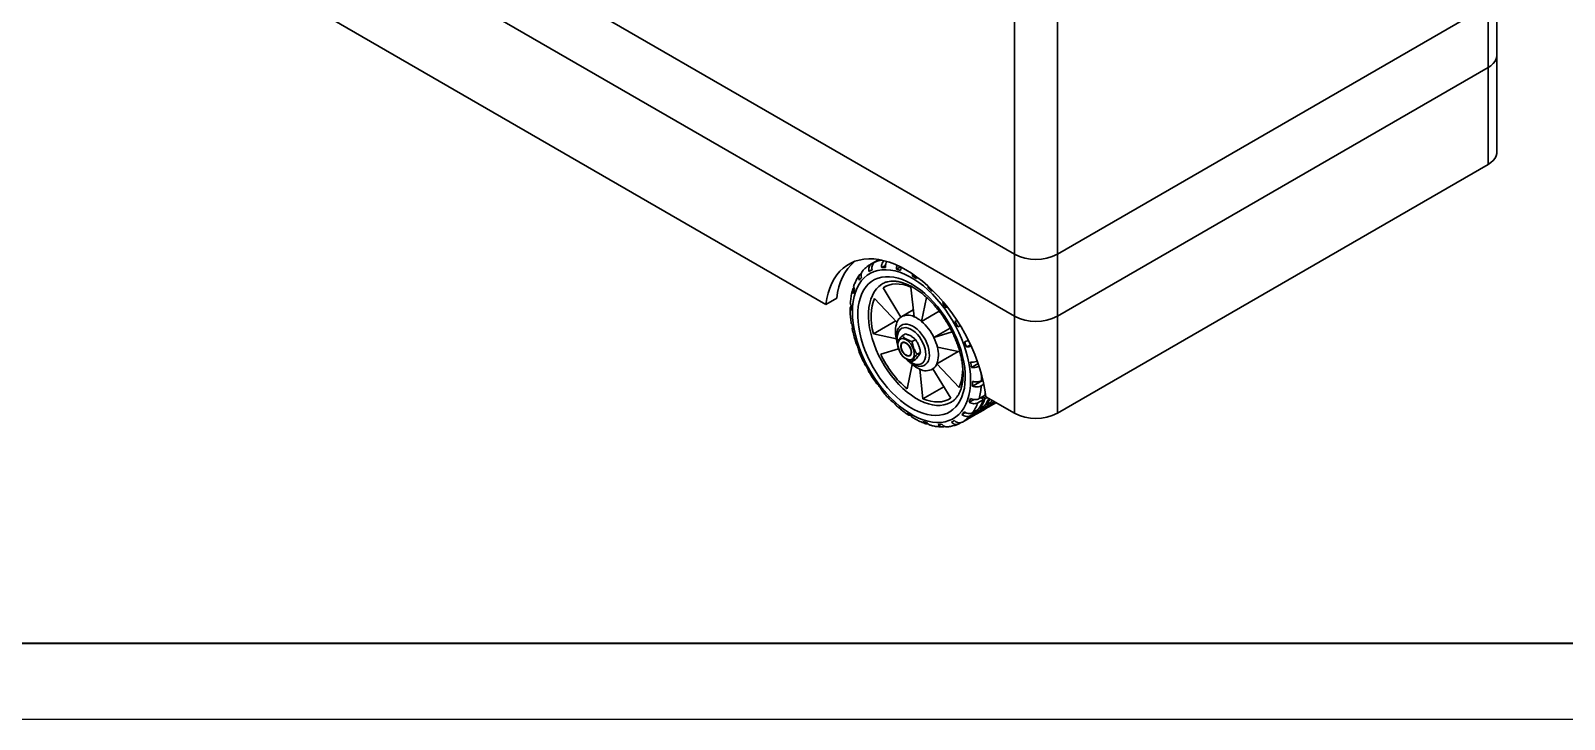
# Model space of a CAD drawing. Header units: millimetres. Extents: x 0 to 4412, y -498 to 1086.
# Drawn here: x 646.5 to 848.1, y 0 to 90.5 of the extents above; entities that cross this region are included whole.
import ezdxf

# ---------------------------------------------------------------- set-up
doc = ezdxf.new("R2010")
doc.units = ezdxf.units.MM
doc.header["$LTSCALE"] = 1.8
doc.layers.add('5', color=7, linetype='Continuous')

msp = doc.modelspace()

# ---------------------------------------------------------------- linework, layer by layer
at = {"color": 7, "linetype": 'Continuous', "lineweight": 30}
for p, q in [((775.8052, 61.1422), (654.1829, 131.3533)), ((775.8052, 61.1422), (654.1829, 131.3533)), ((654.1829, 123.1879), (775.8052, 52.9768)), ((775.8052, 52.9768), (654.1829, 123.1879)), ((775.8052, 61.1422), (775.8052, 99.144)), ((781.4621, 99.144), (781.4621, 61.1422)), ((677.4015, 97.0461), (751.0296, 54.5415)), ((839.2588, 87.2986), (839.2588, 95.464)), ((781.4621, 61.1422), (838.0872, 93.8312)), ((781.4621, 61.1422), (838.0872, 93.8312)), ((838.0872, 85.6658), (838.0872, 93.8312)), ((839.2588, 74.5606), (839.2588, 87.2986)), ((781.4621, 52.9768), (838.0872, 85.6658)), ((781.4621, 52.9768), (838.0872, 85.6658)), ((838.0872, 72.9278), (838.0872, 85.6658)), ((781.4621, 40.2388), (838.0872, 72.9278)), ((775.8052, 52.9768), (775.8052, 61.1422)), ((781.4621, 61.1422), (781.4621, 52.9768)), ((756.6923, 58.8859), (757.0991, 59.1206)), ((756.9808, 59.8608), (757.0221, 59.8844)), ((757.7199, 60.2874), (756.9844, 59.8629)), ((757.0221, 59.8844), (757.7576, 60.3089)), ((757.4512, 60.0933), (758.0262, 60.4252)), ((757.7199, 60.2874), (757.7576, 60.3089)), ((757.7741, 60.2797), (757.7576, 60.3089)), ((757.9739, 60.434), (757.9462, 60.418)), ((757.9883, 60.4316), (758.0004, 60.4103)), ((758.3544, 59.3812), (758.8608, 59.6735)), ((760.286, 59.1745), (760.8139, 59.4792)), ((758.9366, 56.9379), (758.5406, 56.7093)), ((758.5406, 56.7093), (760.8924, 52.8766)), ((762.6058, 52.9245), (762.1816, 56.8111)), ((762.3553, 58.28), (762.5958, 58.4188)), ((762.9125, 57.932), (762.9862, 58.1111)), ((764.4907, 56.8736), (764.4215, 56.7585)), ((764.4215, 56.7585), (764.5605, 56.8387)), ((751.0296, 54.5415), (752.4438, 55.3579)), ((760.367, 52.2215), (757.4242, 55.3173)), ((764.2551, 55.4526), (763.5872, 52.3115)), ((764.9538, 56.2592), (765.0387, 56.3814)), ((766.4679, 54.8364), (766.3437, 54.7137)), ((766.3437, 54.7137), (766.5005, 54.8042)), ((762.5087, 53.8144), (760.9834, 52.9341)), ((765.9097, 53.652), (763.5872, 52.3115)), ((766.8148, 54.0972), (766.9527, 54.2175)), ((775.8052, 40.2388), (775.8052, 52.9768)), ((781.4621, 52.9768), (781.4621, 40.2388)), ((760.2172, 52.3792), (757.2565, 50.6704)), ((757.2565, 50.6704), (760.2881, 50.0347)), ((760.641, 51.5306), (760.6749, 51.5732)), ((761.0465, 50.4129), (761.4903, 50.6691)), ((767.3623, 51.4081), (765.2217, 50.1727)), ((765.2217, 50.1727), (767.6108, 50.9228)), ((768.3687, 51.5933), (768.6823, 51.7742)), ((755.107, 49.2426), (755.0258, 49.3069)), ((760.5807, 48.7155), (758.2255, 47.976)), ((762.3528, 49.6595), (762.7966, 49.9156)), ((768.6281, 48.2861), (765.6777, 48.9047)), ((769.5096, 48.9181), (770.0541, 49.2324)), ((756.2479, 46.5675), (756.2019, 46.5618)), ((761.6988, 43.4309), (762.3786, 46.6279)), ((762.3786, 46.6279), (762.1845, 46.7975)), ((762.3539, 47.0459), (762.7978, 47.302)), ((763.0065, 47.9759), (763.4503, 48.2321)), ((768.399, 48.3341), (765.5988, 46.7179)), ((765.5988, 46.7179), (768.5417, 43.6221)), ((770.1597, 46.254), (771.0529, 46.7695)), ((763.36, 46.015), (763.7843, 42.1284)), ((764.9824, 46.0053), (765.0757, 46.0592)), ((767.4253, 42.2302), (765.0734, 46.0629)), ((770.2748, 43.7825), (771.6784, 44.5926)), ((771.467, 44.5081), (771.6707, 44.6257)), ((757.8018, 44.0636), (757.7929, 43.9957)), ((766.5191, 43.7068), (763.7843, 42.1284)), ((771.1639, 42.1493), (771.8994, 42.5738)), ((771.4432, 43.8485), (771.7956, 44.0518)), ((771.666, 42.4391), (771.9518, 42.1615)), ((772.0036, 42.8149), (771.969, 42.8462)), ((772.0534, 42.4047), (775.8052, 40.2388)), ((768.9054, 40.0665), (769.3701, 40.3347)), ((769.847, 41.6721), (770.4927, 42.0448)), ((770.3033, 40.2894), (771.0387, 40.7139)), ((770.7266, 40.3247), (770.6182, 40.4712)), ((770.7918, 40.1214), (771.4141, 40.4806)), ((770.8445, 40.6018), (770.9529, 40.4553)), ((770.9529, 40.4553), (771.5752, 40.8145)), ((770.99, 41.6064), (771.7255, 42.0309)), ((771.265, 40.8445), (771.1907, 40.9386)), ((771.265, 40.8445), (771.8874, 41.2037)), ((771.7255, 42.0309), (771.4397, 42.3085)), ((771.5752, 40.8145), (771.4668, 40.961)), ((771.6028, 40.5897), (771.5999, 40.5947)), ((771.6404, 40.6112), (772.2627, 40.9704)), ((771.6931, 41.0916), (771.8015, 40.9451)), ((771.8015, 40.9451), (772.4238, 41.3043)), ((771.9518, 42.1615), (772.2132, 42.3124)), ((772.1137, 41.3343), (772.0393, 41.4284)), ((772.1137, 41.3343), (772.736, 41.6934)), ((772.4238, 41.3043), (772.3155, 41.4507)), ((772.4514, 41.0795), (772.4486, 41.0845)), ((772.489, 41.101), (773.2245, 41.5255)), ((772.5418, 41.5814), (772.6501, 41.4349)), ((772.6501, 41.4349), (773.1918, 41.7475)), ((772.9623, 41.8241), (772.888, 41.9182)), ((772.9904, 41.8637), (772.9623, 41.8241)), ((772.9623, 41.8241), (773.0107, 41.852)), ((768.5146, 38.8461), (768.7879, 39.0039)), ((768.9341, 39.0575), (768.9844, 39.0844)), ((768.9814, 39.0765), (769.7169, 39.501)), ((769.9055, 39.6102), (769.9027, 39.6151)), ((769.9432, 39.6316), (770.5655, 39.9908)), ((769.9911, 39.9002), (770.7266, 40.3247)), ((770.7541, 40.1), (770.7513, 40.1049))]:
    msp.add_line(p, q, dxfattribs=at)
at = {"color": 7, "linetype": 'Continuous', "lineweight": 30, "flags": 128}
for points in [[(838.0872, 85.6658), (838.4609, 85.9148), (838.7695, 86.192), (839.0066, 86.4916), (839.1674, 86.8078), (839.2486, 87.1339), (839.2588, 87.2986)], [(839.2588, 87.2986), (839.2486, 87.1339), (839.1674, 86.8078), (839.0066, 86.4916), (838.7695, 86.192), (838.4609, 85.9148), (838.0872, 85.6658)], [(839.2588, 74.5606), (839.2486, 74.3958), (839.1674, 74.0697), (839.0066, 73.7536), (838.7695, 73.4539), (838.4609, 73.1767), (838.0872, 72.9278)], [(751.0296, 54.5415), (751.1509, 55.2976), (751.3208, 56.0142), (751.5386, 56.6879), (751.8032, 57.3154), (752.1134, 57.8939), (752.4677, 58.4207), (752.8646, 58.8932), (753.302, 59.3094), (753.778, 59.6671), (754.2903, 59.9648), (754.8366, 60.2011), (755.4142, 60.3748), (756.0206, 60.4852), (756.6528, 60.5317), (757.3078, 60.5141), (757.9827, 60.4325), (758.6743, 60.2873), (759.3793, 60.0791), (760.0943, 59.809), (760.8162, 59.4781), (761.5415, 59.0881), (762.2667, 58.6407), (762.9886, 58.1382), (763.7037, 57.5827), (764.4087, 56.9769), (765.1002, 56.3237), (765.7751, 55.6261), (766.4302, 54.8873), (767.0624, 54.1109), (767.6687, 53.3005), (768.2464, 52.4598), (768.7926, 51.5928), (769.305, 50.7036), (769.781, 49.7962), (770.2184, 48.8751), (770.6152, 47.9444), (770.9695, 47.0085), (771.2797, 46.0719), (771.5443, 45.1388), (771.7621, 44.2137), (771.9321, 43.3009), (772.0534, 42.4047)], [(752.4438, 55.3579), (752.5651, 56.114), (752.735, 56.8306), (752.9528, 57.5043), (753.2174, 58.1318), (753.5276, 58.7103), (753.882, 59.2371), (754.2788, 59.7096), (754.7162, 60.1258), (754.7826, 60.1811)], [(769.164, 49.2541), (768.8512, 50.0614), (768.4956, 50.8622), (768.0998, 51.6513), (767.6661, 52.4236), (767.1975, 53.1741), (766.697, 53.898), (766.1678, 54.5905), (765.6134, 55.2471), (765.0373, 55.8636), (764.4434, 56.436), (763.8353, 56.9605), (763.2172, 57.4339), (762.5929, 57.8529), (761.9666, 58.2149), (761.3423, 58.5176), (760.724, 58.7589), (760.1158, 58.9374), (759.5216, 59.0518), (758.9453, 59.1014), (758.3906, 59.0859), (757.861, 59.0053), (757.3601, 58.8603), (756.8911, 58.6518), (756.457, 58.381), (756.0606, 58.0498), (755.7046, 57.6603), (755.3912, 57.2151), (755.1224, 56.717), (754.9, 56.1692), (754.7254, 55.5753), (754.5998, 54.9392), (754.524, 54.2649), (754.4984, 53.557), (754.5233, 52.8198), (754.5985, 52.0583), (754.7235, 51.2774), (754.8974, 50.4821), (755.1192, 49.6775), (755.3874, 48.869), (755.7003, 48.0617), (756.0558, 47.2609), (756.4517, 46.4718), (756.8853, 45.6995), (757.3539, 44.949), (757.8544, 44.2252), (758.3836, 43.5327), (758.938, 42.8761), (759.5141, 42.2596), (760.1081, 41.6872), (760.7161, 41.1626), (761.3343, 40.6893), (761.9586, 40.2702), (762.5849, 39.9082), (763.2092, 39.6055), (763.8274, 39.3642), (764.4356, 39.1858), (765.0298, 39.0714), (765.6062, 39.0218), (766.1609, 39.0373), (766.6904, 39.1178), (767.1913, 39.2628), (767.6603, 39.4714), (768.0944, 39.7421), (768.4908, 40.0733), (768.8469, 40.4628), (769.1603, 40.908), (769.4291, 41.4062), (769.6515, 41.954), (769.826, 42.5478), (769.9516, 43.1839), (770.0275, 43.8582), (770.053, 44.5662), (770.0281, 45.3033), (769.9529, 46.0648), (769.828, 46.8458), (769.654, 47.6411), (769.4322, 48.4456), (769.164, 49.2541)], [(757.7604, 60.3039), (757.84, 60.3545), (757.9839, 60.4395)], [(768.5378, 49.2366), (768.7905, 48.4722), (768.9975, 47.712), (769.1574, 46.9612), (769.269, 46.2252), (769.3315, 45.509), (769.3446, 44.8178), (769.3081, 44.1563), (769.2222, 43.5293), (769.0876, 42.941), (768.9052, 42.3957), (768.6764, 41.8971), (768.4026, 41.4488), (768.0859, 41.0539), (767.7284, 40.7152), (767.3326, 40.435), (766.9014, 40.2153), (766.4378, 40.0576), (765.9449, 39.9631), (765.4263, 39.9325), (764.8857, 39.9658), (764.3267, 40.063), (763.7533, 40.2233), (763.1695, 40.4456), (762.5795, 40.7283), (761.9874, 41.0694), (761.3973, 41.4667), (760.8133, 41.9172), (760.2396, 42.4178), (759.6802, 42.965), (759.139, 43.555), (758.6198, 44.1836), (758.1262, 44.8464), (757.6617, 45.5388), (757.2296, 46.2559), (756.8329, 46.9926), (756.4744, 47.7439), (756.1566, 48.5044), (755.8817, 49.2689), (755.6516, 50.0319), (755.468, 50.788), (755.3322, 51.5321), (755.245, 52.2588), (755.2072, 52.9631), (755.2189, 53.6401), (755.2802, 54.2849), (755.3905, 54.8931), (755.5491, 55.4604), (755.7549, 55.9828), (756.0065, 56.4566), (756.302, 56.8786), (756.6394, 57.2458), (757.0163, 57.5555), (757.4302, 57.8057), (757.878, 57.9945), (758.3567, 58.1207), (758.8628, 58.1833), (759.3929, 58.182), (759.9432, 58.1167), (760.5099, 57.9878), (761.089, 57.7964), (761.6764, 57.5437), (762.268, 57.2314), (762.8596, 56.8619), (763.4472, 56.4377), (764.0265, 55.9617), (764.5936, 55.4373), (765.1444, 54.8682), (765.6751, 54.2584), (766.1819, 53.6121), (766.6613, 52.934), (767.11, 52.2286), (767.5248, 51.501), (767.9027, 50.7563), (768.2412, 49.9998), (768.5378, 49.2366)], [(758.5076, 57.2781), (758.3537, 57.1849), (757.986, 56.905), (757.6573, 56.5669), (757.3704, 56.1733), (757.1273, 55.7272), (756.9301, 55.2321), (756.7803, 54.692), (756.679, 54.1109), (756.6271, 53.4936), (756.6249, 52.8447), (756.6724, 52.1694), (756.7694, 51.4731), (756.9149, 50.761), (757.108, 50.0388), (757.347, 49.3122)], [(762.1816, 56.8111), (761.6655, 57.0022), (761.1595, 57.136), (760.6673, 57.2115), (760.1928, 57.228), (759.7395, 57.1856), (759.3109, 57.0843), (758.9102, 56.9252), (758.5406, 56.7093)], [(757.4242, 55.3173), (757.2462, 54.8505), (757.112, 54.3427), (757.0224, 53.7978), (756.9782, 53.22), (756.9797, 52.6137), (757.0269, 51.9834), (757.1194, 51.334), (757.2565, 50.6704)], [(763.9404, 49.1081), (763.7741, 49.5068), (763.5669, 49.8934), (763.3245, 50.2573), (763.0534, 50.5886), (762.7612, 50.8782), (762.4557, 51.1183), (762.1453, 51.3023), (761.8385, 51.4251), (761.5436, 51.4835), (761.2686, 51.4758), (761.0212, 51.4023), (760.8079, 51.2649), (760.6347, 51.0674), (760.5063, 50.8152), (760.4261, 50.5152), (760.3964, 50.1755), (760.4179, 49.8054), (760.4464, 49.6197)], [(760.6749, 51.5732), (760.6907, 51.5917), (760.8943, 51.7731), (761.135, 51.8935), (761.4071, 51.9504), (761.7044, 51.9422), (762.0198, 51.8693), (762.3459, 51.7333), (762.6751, 51.5374), (762.9997, 51.2862), (763.312, 50.9856), (763.6048, 50.6427), (763.8712, 50.2654), (764.1049, 49.8626), (764.3005, 49.4438), (764.4534, 49.0187), (764.5599, 48.5974), (764.6177, 48.1897), (764.6252, 47.8052), (764.5825, 47.4529), (764.4904, 47.141), (764.3512, 46.8768), (764.168, 46.6666), (763.9452, 46.5153), (763.6881, 46.4263), (763.6504, 46.4191)], [(757.347, 49.3122), (757.6302, 48.5868), (757.9552, 47.8683), (758.3196, 47.1623), (758.7205, 46.4744), (759.1547, 45.81), (759.6189, 45.1742), (760.1095, 44.572), (760.6225, 44.0081), (761.154, 43.487), (761.6998, 43.0127), (762.2557, 42.5889), (762.8172, 42.219), (763.38, 41.9059), (763.9398, 41.6519), (764.492, 41.4591), (765.0325, 41.329), (765.5569, 41.2627), (766.0611, 41.2605), (766.5413, 41.3226), (766.9936, 41.4485), (767.4145, 41.6371), (767.5135, 41.6934)], [(760.4903, 49.2753), (760.5157, 48.993), (760.5902, 48.6949), (760.7105, 48.3947), (760.8709, 48.1067), (761.064, 47.8443), (761.2806, 47.6196), (761.5107, 47.4434), (761.7435, 47.3236), (761.9681, 47.2661), (762.1741, 47.2735), (762.3517, 47.3453), (762.4927, 47.4784), (762.5905, 47.6663), (762.6405, 47.9005), (762.6404, 48.1698), (762.5901, 48.4617), (762.4921, 48.7626), (762.3509, 49.0585), (762.1732, 49.3353), (761.9671, 49.5803), (761.7424, 49.7819), (761.5096, 49.9308), (761.2795, 50.0199), (761.063, 50.0452), (760.8701, 50.0053), (760.7098, 49.9023), (760.5897, 49.7409), (760.5154, 49.5286), (760.4903, 49.2753)], [(762.2756, 48.2452), (762.2493, 48.4806), (762.1726, 48.7289), (762.0511, 48.9715), (761.8938, 49.1906), (761.7124, 49.3698), (761.5203, 49.4959), (761.3318, 49.5595), (761.1608, 49.5559), (761.0201, 49.4854), (760.92, 49.3532), (760.8681, 49.169), (760.8681, 48.9467), (760.92, 48.7025), (761.0201, 48.4548), (761.1608, 48.2217), (761.3318, 48.0207), (761.5203, 47.8666), (761.7124, 47.7709), (761.8938, 47.7406), (762.0511, 47.778), (762.1726, 47.8803), (762.2493, 48.04), (762.2756, 48.2452)], [(760.8973, 49.0406), (760.9221, 49.2355), (760.9948, 49.3872), (761.1101, 49.4844), (761.2594, 49.5201), (761.4316, 49.4914), (761.614, 49.4006), (761.793, 49.2544), (761.9554, 49.0636), (762.089, 48.8424), (762.1841, 48.6072), (762.2335, 48.3754), (762.2336, 48.1642), (762.1844, 47.9893), (762.0895, 47.8637), (761.9559, 47.7966), (761.7937, 47.7931), (761.6147, 47.8533), (761.4323, 47.973), (761.26, 48.143), (761.1106, 48.351), (760.9952, 48.5813), (760.9222, 48.817), (760.8973, 49.0406)], [(761.7873, 47.2475), (761.7903, 47.2449), (762.0957, 47.0048), (762.4061, 46.8208), (762.713, 46.698), (763.0079, 46.6396), (763.2828, 46.6473), (763.5303, 46.7208), (763.7435, 46.8582), (763.9167, 47.0557), (764.0452, 47.3079), (764.1254, 47.608), (764.1551, 47.9477), (764.1336, 48.3177), (764.0613, 48.7081), (763.9404, 49.1081)], [(771.6278, 42.417), (771.5768, 42.2864), (771.5441, 42.2071)], [(771.9825, 42.9046), (771.9512, 42.7725), (771.8994, 42.5738)], [(763.7843, 42.1284), (764.3003, 41.9372), (764.8063, 41.8034), (765.2985, 41.728), (765.773, 41.7114), (766.2263, 41.7539), (766.6549, 41.8551), (767.0556, 42.0143), (767.4253, 42.2302)], [(772.8901, 41.9216), (772.8373, 41.8403), (772.736, 41.6934)], [(773.2245, 41.5255), (773.3308, 41.589), (773.3954, 41.6299)]]:
    msp.add_lwpolyline(points, dxfattribs=at)
at = {"color": 7, "linetype": 'Continuous', "lineweight": 30}
for centre, radius, start, end in [((778.6337, 66.5736), 6.1237, 242.491426, 297.508574), ((778.6337, 66.5736), 6.1237, 242.491426, 297.508574), ((758.5524, 55.5865), 3.7875, 112.509414, 119.413149), ((759.079, 56.1542), 4.2622, 99.518102, 112.451618), ((758.7357, 54.5825), 4.8138, 88.659499, 94.543098), ((758.3103, 52.0186), 7.4237, 70.158565, 74.566049), ((760.8239, 54.2634), 6.4503, 159.819311, 164.659853), ((758.9308, 55.2064), 4.3249, 138.109303, 144.42844), ((756.6465, 48.5193), 11.3076, 56.348233, 59.677385), ((754.0839, 45.2037), 15.5042, 45.485072, 48.182407), ((751.7761, 43.093), 18.6348, 36.193843, 38.57988), ((764.3291, 53.7023), 10.0102, 176.128296, 179.739282), ((761.7928, 51.6162), 1.549, 125.541908, 156.995836), ((761.7922, 51.3602), 1.7632, 62.519445, 120.683152), ((761.007, 49.2724), 3.9867, 49.668963, 66.356656), ((778.6337, 58.4082), 6.1237, 242.491426, 297.508574), ((778.6337, 58.4082), 6.1237, 242.491426, 297.508574), ((768.5488, 54.0112), 14.2482, 188.493639, 191.347269), ((763.6481, 51.0083), 3.4981, 159.707829, 196.159749), ((759.3963, 47.4149), 6.4452, 25.332968, 49.440755), ((751.0382, 42.5753), 19.5364, 27.490335, 29.802377), ((772.0374, 54.9247), 17.8585, 198.552629, 201.007333), ((759.5682, 47.4235), 6.2865, 13.627677, 25.932285), ((762.3178, 47.9311), 3.4981, 339.707829, 16.159749), ((752.5792, 43.236), 17.8585, 18.552629, 21.007333), ((773.5784, 55.5855), 19.5364, 207.490335, 209.802377), ((770.6045, 53.8362), 13.696, 205.332968, 229.440755), ((764.9589, 49.667), 3.9867, 229.668963, 246.356656), ((764.173, 47.3233), 1.549, 305.541908, 336.995836), ((762.5363, 46.0215), 6.4669, 338.222035, 7.358531), ((756.0678, 44.1496), 14.2482, 8.493639, 11.347269), ((764.1737, 47.5793), 1.7632, 242.519445, 300.683152), ((760.2875, 44.4584), 10.0102, 356.128296, 359.739282), ((759.3306, 44.5608), 12.1366, 359.751475, 4.828877), ((772.8405, 55.0678), 18.6348, 216.193843, 218.57988), ((762.8806, 44.3836), 8.5793, 344.904642, 356.423976), ((770.5327, 52.9571), 15.5042, 225.485072, 228.182407), ((765.6858, 42.9543), 4.3249, 318.109303, 324.42844), ((763.7927, 43.8973), 6.4503, 339.819311, 344.659853), ((767.8778, 43.1947), 4.1183, 299.495879, 318.303974), ((765.797, 43.4767), 5.5196, 324.727684, 340.192958), ((768.4978, 43.5563), 4.1217, 300.110309, 318.300247), ((768.7265, 43.6845), 4.1183, 299.495879, 318.303974), ((766.5325, 43.9012), 5.5196, 324.727684, 340.192958), ((766.7588, 44.0318), 5.5196, 324.727684, 340.192958), ((769.3464, 44.0461), 4.1217, 300.110309, 318.300247), ((769.5751, 44.1743), 4.1183, 299.495879, 318.303974), ((767.5506, 44.2901), 5.3229, 324.561111, 336.673803), ((767.88, 44.3567), 5.2019, 324.47663, 334.368076), ((770.2009, 44.5274), 4.1114, 300.098909, 317.183438), ((770.4527, 44.6226), 4.0679, 299.427451, 314.012978), ((767.9701, 49.6414), 11.3076, 236.348233, 239.677385), ((766.3063, 46.1422), 7.4237, 250.158565, 254.566049), ((765.8809, 43.5782), 4.8138, 268.659499, 274.543098), ((766.0642, 42.5742), 3.7875, 292.509414, 299.413149), ((766.9133, 42.6424), 4.1222, 300.190382, 318.299748), ((767.6491, 43.0666), 4.1217, 300.110309, 318.300247), ((778.6337, 45.6701), 6.1237, 242.491426, 297.508574)]:
    msp.add_arc(centre, radius, start, end, dxfattribs=at)
for points, knots in [([(755.6626, 58.6501), (755.5897, 58.5956), (755.4439, 58.4868), (755.3381, 58.2324), (755.3276, 57.9668), (755.3872, 57.7959), (755.4129, 57.7223)], [0, 0, 0, 0, 0.26631044, 0.53265202, 0.79899746, 1, 1, 1, 1]), ([(755.7112, 58.0942), (755.6818, 58.1945), (755.623, 58.3951), (755.6602, 58.6874), (755.7629, 58.8346), (755.8138, 58.9077)], [0, 0, 0, 0, 0.334955102, 0.669957478, 1, 1, 1, 1]), ([(756.9821, 59.8571), (756.959, 59.8451), (756.775, 59.7502), (756.4614, 59.5183), (756.0935, 59.2139), (755.8952, 58.99), (755.8191, 58.9041)], [0, 0, 0, 0, 0.05191407, 0.41337543, 0.77465802, 1, 1, 1, 1]), ([(757.0221, 59.8844), (756.948, 59.8288), (756.7997, 59.7178), (756.6741, 59.4459), (756.637, 59.1569), (756.6757, 58.9674), (756.6923, 58.8859)], [0, 0, 0, 0, 0.26631044, 0.53265202, 0.79899746, 1, 1, 1, 1]), ([(757.1024, 59.0855), (757.0853, 59.1955), (757.0511, 59.4155), (757.1227, 59.7245), (757.2618, 59.9598), (757.3943, 60.0531), (757.4512, 60.0933)], [0, 0, 0, 0, 0.26632522, 0.53268444, 0.79903681, 1, 1, 1, 1]), ([(758.6272, 60.2694), (758.6088, 60.2544), (758.517, 60.1799), (758.4116, 59.9585), (758.3375, 59.6638), (758.3493, 59.4662), (758.3544, 59.3812)], [0, 0, 0, 0, 0.08373531, 0.41635472, 0.74897894, 1, 1, 1, 1]), ([(758.8483, 59.395), (758.8479, 59.5072), (758.847, 59.7316), (758.9277, 60.0045), (759.0186, 60.1243), (759.0485, 60.1638)], [0, 0, 0, 0, 0.40151442, 0.80307871, 1, 1, 1, 1]), ([(760.4042, 59.6513), (760.3725, 59.576), (760.3078, 59.4225), (760.2933, 59.2583), (760.286, 59.1745)], [0, 0, 0, 0, 0.49009198, 1, 1, 1, 1]), ([(760.83, 59.0015), (760.8429, 59.113), (760.8592, 59.2543), (760.9218, 59.3813), (760.935, 59.4081)], [0, 0, 0, 0, 0.78878423, 1, 1, 1, 1]), ([(762.4355, 58.515), (762.4346, 58.5133), (762.3931, 58.4375), (762.374, 58.3578), (762.3553, 58.28)], [0, 0, 0, 0, 0.02304377, 1, 1, 1, 1]), ([(754.695, 56.6974), (754.6634, 56.6728), (754.5622, 56.5942), (754.4948, 56.4027), (754.4985, 56.1743), (754.5719, 56.0313), (754.6034, 55.9698)], [0, 0, 0, 0, 0.141450712, 0.453118464, 0.764790729, 1, 1, 1, 1]), ([(754.7696, 56.4886), (754.7333, 56.5734), (754.6607, 56.7429), (754.6566, 56.9326), (754.7046, 57.0117), (754.7096, 57.0199)], [0, 0, 0, 0, 0.472615966, 0.945312645, 1, 1, 1, 1]), ([(755.4648, 58.4626), (755.4229, 58.4075), (755.266, 58.2007), (755.0404, 57.7948), (754.8301, 57.3682), (754.7367, 57.096), (754.7104, 57.0195)], [0, 0, 0, 0, 0.13125169, 0.49189537, 0.85713065, 1, 1, 1, 1]), ([(758.5049, 57.2708), (758.5936, 57.3189), (758.7942, 57.4277), (759.1437, 57.5329), (759.5451, 57.5969), (759.9702, 57.6043), (760.4141, 57.5587), (760.8755, 57.4605), (761.3527, 57.3104), (761.8435, 57.1084), (762.3448, 56.8549), (762.853, 56.5508), (763.3643, 56.1974), (763.8746, 55.7966), (764.38, 55.3507), (764.8764, 54.8625), (765.3599, 54.3352), (765.8266, 53.7724), (766.273, 53.1781), (766.6955, 52.5566), (767.0909, 51.9122), (767.4564, 51.2498), (767.7885, 50.5744), (768.0731, 49.9246), (768.2313, 49.501), (768.304, 49.3064)], [0, 0, 0, 0, 0.03923548, 0.08877505, 0.13681797, 0.18299845, 0.22772104, 0.27150351, 0.31474728, 0.35772248, 0.40059951, 0.44346753, 0.48638049, 0.52937424, 0.57246298, 0.61564745, 0.65892026, 0.70226925, 0.74567962, 0.78913514, 0.83261891, 0.87611367, 0.91959956, 0.96305568, 1, 1, 1, 1]), ([(754.5247, 56.441), (754.487, 56.3046), (754.3915, 55.9583), (754.2908, 55.3753), (754.2506, 54.9171), (754.2309, 54.6918)], [0, 0, 0, 0, 0.24838276, 0.6304187, 1, 1, 1, 1]), ([(754.3418, 54.3782), (754.2956, 54.4444), (754.2242, 54.5466), (754.2389, 54.6532), (754.2441, 54.6907)], [0, 0, 0, 0, 0.64794862, 1, 1, 1, 1]), ([(754.2081, 54.0203), (754.2072, 53.9937), (754.198, 53.7253), (754.2277, 53.1933), (754.2771, 52.5687), (754.3379, 52.1883), (754.357, 52.0692)], [0, 0, 0, 0, 0.04299525, 0.43269998, 0.82233236, 1, 1, 1, 1]), ([(754.339, 54.3007), (754.3271, 54.2914), (754.2483, 54.23), (754.1994, 54.084), (754.2067, 53.9011), (754.2852, 53.7939), (754.319, 53.7478)], [0, 0, 0, 0, 0.06044669, 0.40152026, 0.74259876, 1, 1, 1, 1]), ([(754.4569, 51.9067), (754.4082, 51.9488), (754.3508, 51.9984), (754.3587, 52.0601), (754.3599, 52.0695)], [0, 0, 0, 0, 0.84785616, 1, 1, 1, 1]), ([(754.5268, 51.5068), (754.5097, 51.4832), (754.4558, 51.4087), (754.4758, 51.3019), (754.548, 51.2361), (754.5791, 51.2078)], [0, 0, 0, 0, 0.20884936, 0.65973259, 1, 1, 1, 1]), ([(754.4832, 51.3454), (754.5157, 51.1818), (754.6003, 50.7553), (754.7797, 50.0738), (754.9462, 49.5571), (755.0267, 49.3072)], [0, 0, 0, 0, 0.24328099, 0.63414839, 1, 1, 1, 1]), ([(760.6398, 51.5174), (760.6119, 51.4832), (760.522, 51.373), (760.4163, 51.143), (760.3222, 50.8337), (760.2761, 50.4869), (760.2792, 50.1117), (760.3153, 49.7795), (760.3675, 49.5728), (760.3855, 49.5013)], [0, 0, 0, 0, 0.071363746, 0.230074645, 0.393891968, 0.562734128, 0.734868927, 0.908263514, 1, 1, 1, 1]), ([(761.4903, 50.6691), (761.5615, 50.6456), (761.768, 50.5775), (762.0907, 50.4424), (762.4775, 50.2198), (762.6785, 50.0282), (762.7966, 49.9156)], [0, 0, 0, 0, 0.131290584, 0.380797305, 0.636405836, 1, 1, 1, 1]), ([(768.2441, 52.4265), (768.2233, 52.4148), (768.13, 52.3622), (768.0517, 52.3188), (767.9908, 52.2851)], [0, 0, 0, 0, 0.22258209, 1, 1, 1, 1]), ([(768.3687, 51.5933), (768.4539, 51.634), (768.5545, 51.6821), (768.6717, 51.7429), (768.6897, 51.7522)], [0, 0, 0, 0, 0.84605462, 1, 1, 1, 1]), ([(755.3184, 48.6547), (755.3126, 48.6488), (755.269, 48.6046), (755.2819, 48.5556), (755.3406, 48.5326), (755.3659, 48.5227)], [0, 0, 0, 0, 0.08100731, 0.60474877, 1, 1, 1, 1]), ([(755.2927, 48.5711), (755.3062, 48.5338), (755.4159, 48.2308), (755.6615, 47.6667), (755.9509, 47.0324), (756.1444, 46.6691), (756.2016, 46.5617)], [0, 0, 0, 0, 0.05482655, 0.44555899, 0.83602857, 1, 1, 1, 1]), ([(761.0465, 50.4129), (760.9607, 50.3154), (760.7872, 50.1181), (760.5959, 49.8639), (760.4655, 49.651), (760.4179, 49.5393), (760.394, 49.4829)], [0, 0, 0, 0, 0.2646044, 0.53494662, 0.76534254, 1, 1, 1, 1]), ([(760.394, 49.4829), (760.4215, 49.3199), (760.4772, 48.9904), (760.6256, 48.5403), (760.8197, 48.1402), (760.9712, 47.9136), (761.0477, 47.7993)], [0, 0, 0, 0, 0.2646044, 0.53494662, 0.76534254, 1, 1, 1, 1]), ([(762.3528, 49.6595), (762.1577, 49.7276), (761.8289, 49.8423), (761.4423, 50.0648), (761.2073, 50.2507), (761.0872, 50.3719), (761.0465, 50.4129)], [0, 0, 0, 0, 0.36359269, 0.61279179, 0.86870995, 1, 1, 1, 1]), ([(763.0065, 47.9759), (762.9205, 48.1052), (762.7468, 48.3666), (762.5553, 48.7918), (762.4245, 49.2285), (762.3768, 49.5149), (762.3528, 49.6595)], [0, 0, 0, 0, 0.2646044, 0.53494662, 0.76534254, 1, 1, 1, 1]), ([(762.7966, 49.9156), (762.8825, 49.7864), (763.0562, 49.525), (763.2478, 49.0998), (763.3785, 48.6631), (763.4262, 48.3766), (763.4503, 48.2321)], [0, 0, 0, 0, 0.2646044, 0.53494662, 0.76534254, 1, 1, 1, 1]), ([(768.304, 49.3064), (768.3458, 49.1873), (768.4676, 48.8402), (768.6398, 48.2672), (768.8061, 47.5947), (768.9306, 46.9368), (769.0134, 46.2985), (769.0547, 45.6849), (769.055, 45.1005), (769.0155, 44.5497), (768.9378, 44.0363), (768.8239, 43.5638), (768.676, 43.1345), (768.4964, 42.7502), (768.287, 42.4106), (768.0472, 42.1167), (767.7892, 41.8719), (767.597, 41.7502), (767.5049, 41.6918)], [0, 0, 0, 0, 0.033674534, 0.098173224, 0.162556637, 0.226787675, 0.290849018, 0.354731904, 0.418442086, 0.482008968, 0.545499158, 0.60900083, 0.672678463, 0.736813016, 0.801824626, 0.868293809, 0.936911714, 1, 1, 1, 1]), ([(769.7805, 49.7923), (769.6739, 49.7555), (769.4868, 49.6909), (769.3217, 49.6539), (769.2507, 49.638)], [0, 0, 0, 0, 0.5698729, 1, 1, 1, 1]), ([(769.5096, 48.9181), (769.6071, 48.9351), (769.7963, 48.9681), (770.0058, 49.0372), (770.1074, 49.0707)], [0, 0, 0, 0, 0.515300152, 1, 1, 1, 1]), ([(761.0477, 47.7993), (761.0884, 47.7583), (761.2065, 47.6391), (761.4408, 47.453), (761.8267, 47.2299), (762.1589, 47.1139), (762.3539, 47.0459)], [0, 0, 0, 0, 0.13129058, 0.38079731, 0.63640584, 1, 1, 1, 1]), ([(761.4769, 47.4426), (761.4968, 47.419), (761.6092, 47.2854), (761.8361, 47.0773), (762.1528, 46.8275), (762.4838, 46.6301), (762.8213, 46.4862), (763.1579, 46.4072), (763.4382, 46.3852), (763.5967, 46.417), (763.6507, 46.4278)], [0, 0, 0, 0, 0.031660838, 0.179138936, 0.327449595, 0.47675515, 0.626927264, 0.776736772, 0.923984572, 1, 1, 1, 1]), ([(762.3539, 47.0459), (762.3814, 47.1097), (762.4369, 47.2389), (762.5849, 47.4682), (762.7788, 47.7177), (762.9301, 47.8893), (763.0065, 47.9759)], [0, 0, 0, 0, 0.2646044, 0.53494662, 0.76534254, 1, 1, 1, 1]), ([(763.4503, 48.2321), (763.4228, 48.1682), (763.3674, 48.0391), (763.2193, 47.8097), (763.0254, 47.5603), (762.8741, 47.3886), (762.7978, 47.302)], [0, 0, 0, 0, 0.2646044, 0.53494662, 0.76534254, 1, 1, 1, 1]), ([(770.9212, 47.0819), (770.9206, 47.0816), (770.8291, 47.0399), (770.598, 46.9883), (770.292, 46.9438), (770.114, 46.9502), (770.0375, 46.953)], [0, 0, 0, 0, 0.00251908, 0.36462134, 0.72672884, 1, 1, 1, 1]), ([(770.1597, 46.254), (770.2634, 46.2468), (770.4707, 46.2323), (770.8092, 46.2811), (771.0481, 46.3432), (771.1502, 46.393), (771.165, 46.4002)], [0, 0, 0, 0, 0.31544122, 0.63092328, 0.94639722, 1, 1, 1, 1]), ([(756.6224, 45.8819), (756.6198, 45.8804), (756.5747, 45.8534), (756.5709, 45.8483), (756.6093, 45.8674), (756.6258, 45.8757)], [0, 0, 0, 0, 0.03363585, 0.58437469, 1, 1, 1, 1]), ([(756.5861, 45.8572), (756.6806, 45.6921), (756.9192, 45.2753), (757.3211, 44.6512), (757.6401, 44.2062), (757.7916, 43.9948)], [0, 0, 0, 0, 0.256206373, 0.646721681, 1, 1, 1, 1]), ([(771.467, 44.5081), (771.3797, 44.4668), (771.2049, 44.3843), (770.8721, 44.3352), (770.557, 44.3453), (770.3756, 44.3926), (770.2975, 44.4129)], [0, 0, 0, 0, 0.26631044, 0.53265202, 0.79899746, 1, 1, 1, 1]), ([(758.2782, 43.3705), (758.2731, 43.3723), (758.249, 43.3805), (758.2624, 43.4177), (758.2729, 43.447)], [0, 0, 0, 0, 0.21263293, 1, 1, 1, 1]), ([(758.2731, 43.3665), (758.3032, 43.3275), (758.5076, 43.0616), (758.9108, 42.6013), (759.3607, 42.1068), (759.634, 41.8447), (759.7105, 41.7713)], [0, 0, 0, 0, 0.06720113, 0.45747585, 0.84819604, 1, 1, 1, 1]), ([(770.2748, 43.7825), (770.3795, 43.7525), (770.5889, 43.6926), (770.9326, 43.6889), (771.2292, 43.7432), (771.3789, 43.8168), (771.4432, 43.8485)], [0, 0, 0, 0, 0.26632048, 0.53267969, 0.79903205, 1, 1, 1, 1]), ([(759.6628, 41.9016), (759.6714, 41.8546), (759.6887, 41.7606), (759.7675, 41.7111), (759.8387, 41.7266), (759.8473, 41.7285)], [0, 0, 0, 0, 0.468101897, 0.936283735, 1, 1, 1, 1]), ([(760.2644, 41.2629), (760.2502, 41.2707), (760.2057, 41.2954), (760.1994, 41.359), (760.1951, 41.4023)], [0, 0, 0, 0, 0.318836729, 1, 1, 1, 1]), ([(760.2589, 41.2564), (760.3975, 41.1327), (760.7376, 40.8294), (761.2671, 40.4147), (761.6604, 40.1467), (761.8435, 40.0219)], [0, 0, 0, 0, 0.26894404, 0.65958877, 1, 1, 1, 1]), ([(770.3033, 40.2894), (770.217, 40.2519), (770.0444, 40.177), (769.7289, 40.1883), (769.437, 40.2793), (769.2738, 40.3906), (769.2037, 40.4384)], [0, 0, 0, 0, 0.26631044, 0.53265202, 0.79899746, 1, 1, 1, 1]), ([(769.847, 41.6721), (769.9479, 41.6225), (770.1498, 41.5234), (770.485, 41.4761), (770.7767, 41.5051), (770.9259, 41.5759), (770.99, 41.6064)], [0, 0, 0, 0, 0.26631372, 0.53267292, 0.79902527, 1, 1, 1, 1]), ([(771.1639, 42.1493), (771.0768, 42.1102), (770.9027, 42.0319), (770.5745, 42.0167), (770.2656, 42.072), (770.0891, 42.1552), (770.0131, 42.1909)], [0, 0, 0, 0, 0.26631044, 0.53265202, 0.79899746, 1, 1, 1, 1]), ([(773.2189, 41.5272), (773.2449, 41.54), (773.3054, 41.5698), (773.3599, 41.6097), (773.391, 41.6325)], [0, 0, 0, 0, 0.430374063, 1, 1, 1, 1]), ([(761.7041, 40.2288), (761.7307, 40.1658), (761.7841, 40.0397), (761.9297, 39.9586), (762.0491, 39.9767), (762.0962, 39.9839)], [0, 0, 0, 0, 0.37710213, 0.7542591, 1, 1, 1, 1]), ([(762.4352, 39.6643), (762.3985, 39.6848), (762.3192, 39.729), (762.2815, 39.8278), (762.2613, 39.8808)], [0, 0, 0, 0, 0.46372967, 1, 1, 1, 1]), ([(762.4304, 39.6568), (762.4748, 39.6294), (762.7322, 39.4707), (763.2074, 39.235), (763.7158, 39.0011), (764.0083, 38.9028), (764.0859, 38.8767)], [0, 0, 0, 0, 0.08120711, 0.47023221, 0.85948981, 1, 1, 1, 1]), ([(763.7866, 39.1592), (763.8321, 39.0854), (763.9232, 38.9378), (764.1348, 38.8415), (764.3064, 38.8279), (764.399, 38.8677), (764.411, 38.8729)], [0, 0, 0, 0, 0.31746903, 0.63497915, 0.9524811, 1, 1, 1, 1]), ([(764.6827, 38.688), (764.6706, 38.6889), (764.5794, 38.6962), (764.4509, 38.7994), (764.3668, 38.93), (764.3306, 38.9862)], [0, 0, 0, 0, 0.0799597, 0.6042982, 1, 1, 1, 1]), ([(764.6824, 38.6865), (764.8339, 38.6453), (765.1974, 38.5466), (765.7491, 38.4583), (766.1433, 38.4401), (766.3314, 38.4314)], [0, 0, 0, 0, 0.27195909, 0.65258949, 1, 1, 1, 1]), ([(765.7683, 38.7657), (765.832, 38.6888), (765.9595, 38.535), (766.2117, 38.4266), (766.4554, 38.4203), (766.5993, 38.4872), (766.6611, 38.5161)], [0, 0, 0, 0, 0.26632614, 0.53268536, 0.79903773, 1, 1, 1, 1]), ([(766.9073, 38.4487), (766.8244, 38.4506), (766.653, 38.4547), (766.4264, 38.5842), (766.3116, 38.7208), (766.2622, 38.7795)], [0, 0, 0, 0, 0.34750968, 0.71936925, 1, 1, 1, 1]), ([(766.9072, 38.4485), (766.9301, 38.4492), (767.149, 38.4565), (767.5466, 38.5301), (768.0361, 38.6481), (768.3211, 38.7672), (768.4344, 38.8145)], [0, 0, 0, 0, 0.04229193, 0.40554098, 0.76382731, 1, 1, 1, 1]), ([(767.5142, 39.0752), (767.594, 39.0014), (767.7534, 38.8537), (768.0413, 38.7521), (768.3056, 38.7497), (768.4518, 38.8171), (768.5146, 38.8461)], [0, 0, 0, 0, 0.26632522, 0.53268444, 0.79903681, 1, 1, 1, 1]), ([(768.9437, 39.0551), (768.8587, 39.0187), (768.6887, 38.9461), (768.3929, 38.9748), (768.1275, 39.0892), (767.9854, 39.219), (767.9243, 39.2749)], [0, 0, 0, 0, 0.26631044, 0.53265202, 0.79899746, 1, 1, 1, 1]), ([(768.9054, 40.0665), (768.9978, 40.002), (769.1826, 39.873), (769.4988, 39.7923), (769.7795, 39.8019), (769.9275, 39.8706), (769.9911, 39.9002)], [0, 0, 0, 0, 0.266321625, 0.532680837, 0.799033199, 1, 1, 1, 1])]:
    msp.add_open_spline(points, degree=3, knots=knots, dxfattribs=at)
at = {"layer": '5', "color": 7, "lineweight": 40}
msp.add_line((25, 10), (1179, 10), dxfattribs=at)
at = {"layer": '5', "color": 7}
msp.add_line((0, 0), (1189, 0), dxfattribs=at)

doc.saveas('drawing.dxf')
